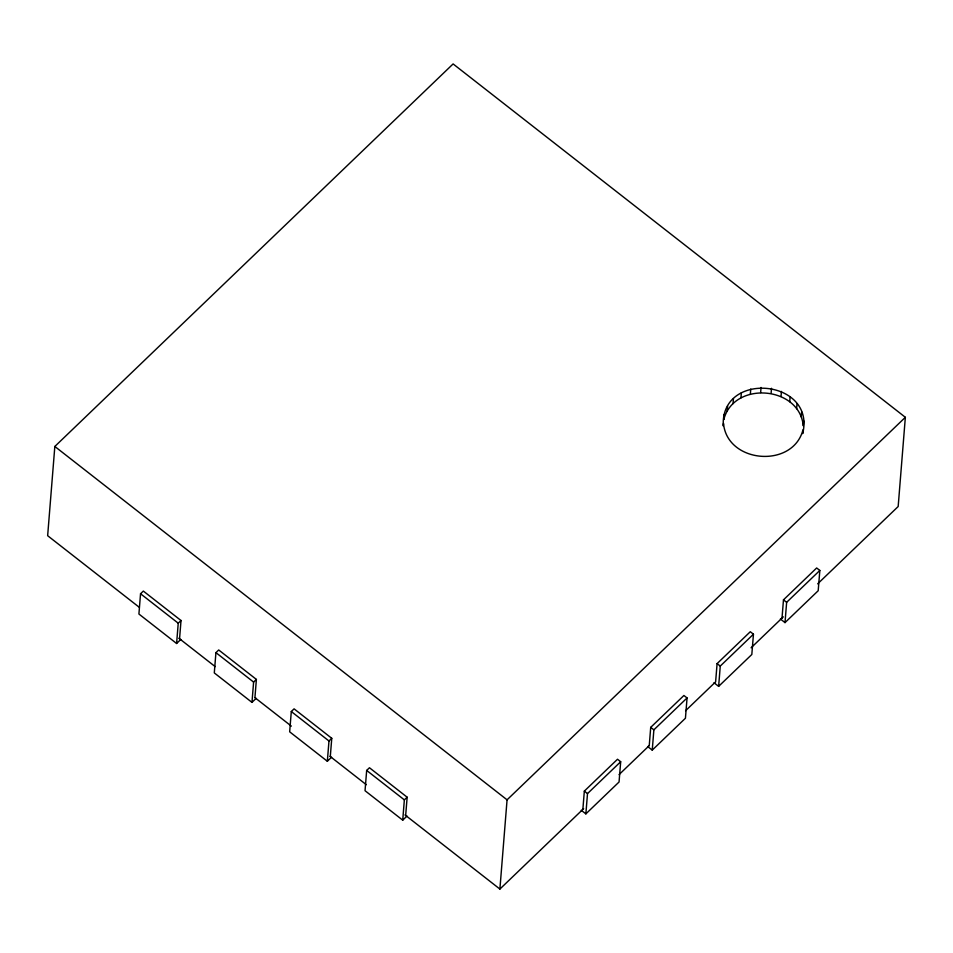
<?xml version="1.0" encoding="UTF-8"?>
<svg xmlns="http://www.w3.org/2000/svg" width="953" height="953" viewBox="0 0 953 953"><rect width="100%" height="100%" fill="white"/><g stroke="black" fill="none" stroke-linecap="round" stroke-linejoin="round"><path stroke-width="1.43" d="M802.879 431.078L802.676 433.603C816.28 379.115 720.063 370.169 723.291 426.027L723.506 423.525C727.258 463.515 793.015 468.721 802.986 429.803M817.65 583.855L898.167 506.531L905.35 417.295L453.104 63.934L54.833 446.469L47.65 535.705L139.031 607.109M179.557 638.772L181.022 620.522L143.331 591.074L140.544 593.755L138.912 614.03L176.603 643.478L180.82 639.427M176.603 643.478L178.235 623.191L181.022 620.522M254.927 697.667L256.393 679.418L218.713 649.97L215.926 652.638L214.294 672.925L251.973 702.373L256.19 698.323M251.973 702.373L253.605 682.086L256.393 679.418M330.298 756.563L331.763 738.301L294.084 708.853L291.296 711.534L289.664 731.821L327.344 761.268L331.573 757.218M327.344 761.268L328.976 740.981L331.763 738.301M405.668 815.446L407.145 797.196L369.454 767.749L366.667 770.429L365.035 790.716L402.726 820.164L407.002 816.042M402.726 820.164L404.358 799.877L407.145 797.196M404.989 814.922L499.896 889.066L507.067 799.829L905.35 417.295M582.867 809.371L584.332 791.121L617.52 759.243L620.689 761.721L619.057 781.996L585.869 813.874L581.211 810.229M585.869 813.874L587.501 793.599L620.689 761.721M649.243 745.615L650.708 727.365L683.909 695.487L687.065 697.953L685.433 718.24L652.245 750.118L647.635 746.509M652.245 750.118L653.877 729.831L687.065 697.953M724.209 414.507L723.803 419.57C733.762 380.652 799.531 385.87 803.284 425.848L803.689 420.785M727.199 411.077L727.604 406.002M733.036 403.667L733.453 398.592M714.011 682.753L718.633 686.363L751.822 654.485L753.454 634.198L750.285 631.732L717.097 663.61L715.62 681.86L685.612 710.688M740.934 397.866L741.351 392.803M718.633 686.363L720.265 666.076L753.454 634.198M750.356 394.077L750.761 389.003M760.649 392.541L761.054 387.466M771.108 393.363L771.513 388.288M781.031 396.496L781.436 391.421M789.739 401.725L790.144 396.651M796.637 408.694L797.042 403.619M782.008 618.104L783.473 599.854L816.661 567.976L819.83 570.442L818.198 590.729L785.01 622.607L780.388 618.997M801.259 416.914L801.664 411.851M785.01 622.607L786.642 602.32L819.83 570.442M499.896 889.066L583.629 808.644M619.057 774.61L649.112 745.746M751.095 647.79L783.306 616.853M783.473 599.854L786.642 602.32M717.097 663.61L720.265 666.076M650.708 727.365L653.877 729.831M584.332 791.121L587.501 793.599M54.833 446.469L507.067 799.829M140.544 593.755L178.235 623.191M215.926 652.638L253.605 682.086M291.296 711.534L328.976 740.981M366.667 770.429L404.358 799.877M178.866 638.236L215.187 666.612M255.023 697.739L291.344 726.115M330.012 756.325L366.333 784.712"/></g></svg>
